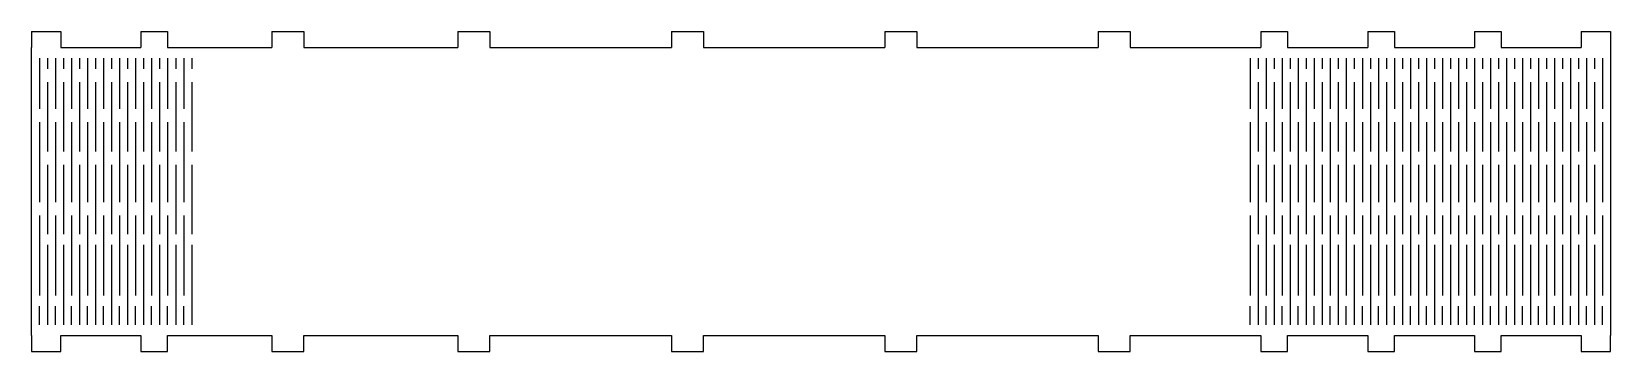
# Model space of a CAD drawing. Extents: x -103 to 193, y 62 to 122.
import ezdxf

# ---------------------------------------------------------------- set-up
doc = ezdxf.new("R2010")
doc.units = 0
doc.header["$LTSCALE"] = 25.4
doc.linetypes.add('VOLUME', pattern=[0])
doc.layers.add('CALQUE1', color=7, linetype='VOLUME')

msp = doc.modelspace()

# ---------------------------------------------------------------- linework, layer by layer
at = {"layer": 'CALQUE1', "color": 1, "linetype": 'VOLUME'}
for p, q in [((-103.3, 121.66), (-97.8, 121.66)), ((-103.3, 121.66), (-103.3, 118.66)), ((-97.8, 121.66), (-97.8, 118.66)), ((-82.8, 121.66), (-77.8, 121.66)), ((-82.8, 121.66), (-82.8, 118.66)), ((-77.8, 121.66), (-77.8, 118.66)), ((-58.3, 121.66), (-52.3, 121.66)), ((-58.3, 121.66), (-58.3, 118.66)), ((-52.3, 121.66), (-52.3, 118.66)), ((-23.4, 121.66), (-17.4, 121.66)), ((-23.4, 121.66), (-23.4, 118.66)), ((-17.4, 121.66), (-17.4, 118.66)), ((16.6, 121.66), (22.6, 121.66)), ((16.6, 121.66), (16.6, 118.66)), ((22.6, 121.66), (22.6, 118.66)), ((56.6, 121.66), (62.6, 121.66)), ((56.6, 121.66), (56.6, 118.66)), ((62.6, 121.66), (62.6, 118.66)), ((96.6, 121.66), (102.6, 121.66)), ((96.6, 121.66), (96.6, 118.66)), ((102.6, 121.66), (102.6, 118.66)), ((127.1, 121.66), (132.1, 121.66)), ((127.1, 121.66), (127.1, 118.66)), ((132.1, 121.66), (132.1, 118.66)), ((147.1, 121.66), (152.1, 121.66)), ((147.1, 121.66), (147.1, 118.66)), ((152.1, 121.66), (152.1, 118.66)), ((167.1, 121.66), (172.1, 121.66)), ((167.1, 121.66), (167.1, 118.66)), ((172.1, 121.66), (172.1, 118.66)), ((187.1, 121.66), (192.6, 121.66)), ((187.1, 121.66), (187.1, 118.66)), ((192.6, 121.66), (192.6, 118.66)), ((-103.3, 64.66), (-103.3, 118.66)), ((-97.8, 118.66), (-82.8, 118.66)), ((-77.8, 118.66), (-58.3, 118.66)), ((-52.3, 118.66), (-23.4, 118.66)), ((-17.4, 118.66), (16.6, 118.66)), ((22.6, 118.66), (56.6, 118.66)), ((62.6, 118.66), (96.6, 118.66)), ((102.6, 118.66), (127.1, 118.66)), ((132.1, 118.66), (147.1, 118.66)), ((152.1, 118.66), (167.1, 118.66)), ((172.1, 118.66), (187.1, 118.66)), ((192.6, 118.66), (192.6, 64.66)), ((-101.8, 116.66), (-101.8, 107.16)), ((-100.3, 116.66), (-100.3, 114.67)), ((-98.8, 116.66), (-98.8, 107.16)), ((-97.3, 116.66), (-97.3, 114.67)), ((-95.8, 116.66), (-95.8, 107.16)), ((-94.3, 116.66), (-94.3, 114.67)), ((-92.8, 116.66), (-92.8, 107.16)), ((-91.3, 116.66), (-91.3, 114.67)), ((-89.8, 116.66), (-89.8, 107.16)), ((-88.3, 116.66), (-88.3, 114.67)), ((-86.8, 116.66), (-86.8, 107.16)), ((-85.3, 116.66), (-85.3, 114.67)), ((-83.8, 116.66), (-83.8, 107.16)), ((-82.3, 116.66), (-82.3, 114.67)), ((-80.8, 116.66), (-80.8, 107.16)), ((-79.3, 116.66), (-79.3, 114.67)), ((-77.8, 116.66), (-77.8, 107.16)), ((-76.3, 116.66), (-76.3, 114.67)), ((-74.8, 116.66), (-74.8, 107.16)), ((-73.3, 116.66), (-73.3, 114.67)), ((125.1, 116.66), (125.1, 107.16)), ((126.6, 116.66), (126.6, 114.67)), ((128.1, 116.66), (128.1, 107.16)), ((129.6, 116.66), (129.6, 114.67)), ((131.1, 116.66), (131.1, 107.16)), ((132.6, 116.66), (132.6, 114.67)), ((134.1, 116.66), (134.1, 107.16)), ((135.6, 116.66), (135.6, 114.67)), ((137.1, 116.66), (137.1, 107.16)), ((138.6, 116.66), (138.6, 114.67)), ((140.1, 116.66), (140.1, 107.16)), ((141.6, 116.66), (141.6, 114.67)), ((143.1, 116.66), (143.1, 107.16)), ((144.6, 116.66), (144.6, 114.67)), ((146.1, 116.66), (146.1, 107.16)), ((147.6, 116.66), (147.6, 114.67)), ((149.1, 116.66), (149.1, 107.16)), ((150.6, 116.66), (150.6, 114.67)), ((152.1, 116.66), (152.1, 107.16)), ((153.6, 116.66), (153.6, 114.67)), ((155.1, 116.66), (155.1, 107.16)), ((156.6, 116.66), (156.6, 114.67)), ((158.1, 116.66), (158.1, 107.16)), ((159.6, 116.66), (159.6, 114.67)), ((161.1, 116.66), (161.1, 107.16)), ((162.6, 116.66), (162.6, 114.67)), ((164.1, 116.66), (164.1, 107.16)), ((165.6, 116.66), (165.6, 114.67)), ((167.1, 116.66), (167.1, 107.16)), ((168.6, 116.66), (168.6, 114.67)), ((170.1, 116.66), (170.1, 107.16)), ((171.6, 116.66), (171.6, 114.67)), ((173.1, 116.66), (173.1, 107.16)), ((174.6, 116.66), (174.6, 114.67)), ((176.1, 116.66), (176.1, 107.16)), ((177.6, 116.66), (177.6, 114.67)), ((179.1, 116.66), (179.1, 107.16)), ((180.6, 116.66), (180.6, 114.67)), ((182.1, 116.66), (182.1, 107.16)), ((183.6, 116.66), (183.6, 114.67)), ((185.1, 116.66), (185.1, 107.16)), ((186.6, 116.66), (186.6, 114.67)), ((188.1, 116.66), (188.1, 107.16)), ((189.6, 116.66), (189.6, 114.67)), ((191.1, 116.66), (191.1, 107.16)), ((-100.3, 112.17), (-100.3, 99.17)), ((-97.3, 112.17), (-97.3, 99.17)), ((-94.3, 112.17), (-94.3, 99.17)), ((-91.3, 112.17), (-91.3, 99.17)), ((-88.3, 112.17), (-88.3, 99.17)), ((-85.3, 112.17), (-85.3, 99.17)), ((-82.3, 112.17), (-82.3, 99.17)), ((-79.3, 112.17), (-79.3, 99.17)), ((-76.3, 112.17), (-76.3, 99.17)), ((-73.3, 112.17), (-73.3, 99.17)), ((126.6, 112.17), (126.6, 99.17)), ((129.6, 112.17), (129.6, 99.17)), ((132.6, 112.17), (132.6, 99.17)), ((135.6, 112.17), (135.6, 99.17)), ((138.6, 112.17), (138.6, 99.17)), ((141.6, 112.17), (141.6, 99.17)), ((144.6, 112.17), (144.6, 99.17)), ((147.6, 112.17), (147.6, 99.17)), ((150.6, 112.17), (150.6, 99.17)), ((153.6, 112.17), (153.6, 99.17)), ((156.6, 112.17), (156.6, 99.17)), ((159.6, 112.17), (159.6, 99.17)), ((162.6, 112.17), (162.6, 99.17)), ((165.6, 112.17), (165.6, 99.17)), ((168.6, 112.17), (168.6, 99.17)), ((171.6, 112.17), (171.6, 99.17)), ((174.6, 112.17), (174.6, 99.17)), ((177.6, 112.17), (177.6, 99.17)), ((180.6, 112.17), (180.6, 99.17)), ((183.6, 112.17), (183.6, 99.17)), ((186.6, 112.17), (186.6, 99.17)), ((189.6, 112.17), (189.6, 99.17)), ((-101.8, 104.66), (-101.8, 89.66)), ((-98.8, 104.66), (-98.8, 89.66)), ((-95.8, 104.66), (-95.8, 89.66)), ((-92.8, 104.66), (-92.8, 89.66)), ((-89.8, 104.66), (-89.8, 89.66)), ((-86.8, 104.66), (-86.8, 89.66)), ((-83.8, 104.66), (-83.8, 89.66)), ((-80.8, 104.66), (-80.8, 89.66)), ((-77.8, 104.66), (-77.8, 89.66)), ((-74.8, 104.66), (-74.8, 89.66)), ((125.1, 104.66), (125.1, 89.66)), ((128.1, 104.66), (128.1, 89.66)), ((131.1, 104.66), (131.1, 89.66)), ((134.1, 104.66), (134.1, 89.66)), ((137.1, 104.66), (137.1, 89.66)), ((140.1, 104.66), (140.1, 89.66)), ((143.1, 104.66), (143.1, 89.66)), ((146.1, 104.66), (146.1, 89.66)), ((149.1, 104.66), (149.1, 89.66)), ((152.1, 104.66), (152.1, 89.66)), ((155.1, 104.66), (155.1, 89.66)), ((158.1, 104.66), (158.1, 89.66)), ((161.1, 104.66), (161.1, 89.66)), ((164.1, 104.66), (164.1, 89.66)), ((167.1, 104.66), (167.1, 89.66)), ((170.1, 104.66), (170.1, 89.66)), ((173.1, 104.66), (173.1, 89.66)), ((176.1, 104.66), (176.1, 89.66)), ((179.1, 104.66), (179.1, 89.66)), ((182.1, 104.66), (182.1, 89.66)), ((185.1, 104.66), (185.1, 89.66)), ((188.1, 104.66), (188.1, 89.66)), ((191.1, 104.66), (191.1, 89.66)), ((-100.3, 96.66), (-100.3, 83.66)), ((-97.3, 96.66), (-97.3, 83.66)), ((-94.3, 96.66), (-94.3, 83.66)), ((-91.3, 96.66), (-91.3, 83.66)), ((-88.3, 96.66), (-88.3, 83.66)), ((-85.3, 96.66), (-85.3, 83.66)), ((-82.3, 96.66), (-82.3, 83.66)), ((-79.3, 96.66), (-79.3, 83.66)), ((-76.3, 96.66), (-76.3, 83.66)), ((-73.3, 96.66), (-73.3, 83.66)), ((126.6, 96.66), (126.6, 83.66)), ((129.6, 96.66), (129.6, 83.66)), ((132.6, 96.66), (132.6, 83.66)), ((135.6, 96.66), (135.6, 83.66)), ((138.6, 96.66), (138.6, 83.66)), ((141.6, 96.66), (141.6, 83.66)), ((144.6, 96.66), (144.6, 83.66)), ((147.6, 96.66), (147.6, 83.66)), ((150.6, 96.66), (150.6, 83.66)), ((153.6, 96.66), (153.6, 83.66)), ((156.6, 96.66), (156.6, 83.66)), ((159.6, 96.66), (159.6, 83.66)), ((162.6, 96.66), (162.6, 83.66)), ((165.6, 96.66), (165.6, 83.66)), ((168.6, 96.66), (168.6, 83.66)), ((171.6, 96.66), (171.6, 83.66)), ((174.6, 96.66), (174.6, 83.66)), ((177.6, 96.66), (177.6, 83.66)), ((180.6, 96.66), (180.6, 83.66)), ((183.6, 96.66), (183.6, 83.66)), ((186.6, 96.66), (186.6, 83.66)), ((189.6, 96.66), (189.6, 83.66)), ((-101.8, 87.15), (-101.8, 72.15)), ((-98.8, 87.15), (-98.8, 72.15)), ((-95.8, 87.15), (-95.8, 72.15)), ((-92.8, 87.15), (-92.8, 72.15)), ((-89.8, 87.15), (-89.8, 72.15)), ((-86.8, 87.15), (-86.8, 72.15)), ((-83.8, 87.15), (-83.8, 72.15)), ((-80.8, 87.15), (-80.8, 72.15)), ((-77.8, 87.15), (-77.8, 72.15)), ((-74.8, 87.15), (-74.8, 72.15)), ((125.1, 87.15), (125.1, 72.15)), ((128.1, 87.15), (128.1, 72.15)), ((131.1, 87.15), (131.1, 72.15)), ((134.1, 87.15), (134.1, 72.15)), ((137.1, 87.15), (137.1, 72.15)), ((140.1, 87.15), (140.1, 72.15)), ((143.1, 87.15), (143.1, 72.15)), ((146.1, 87.15), (146.1, 72.15)), ((149.1, 87.15), (149.1, 72.15)), ((152.1, 87.15), (152.1, 72.15)), ((155.1, 87.15), (155.1, 72.15)), ((158.1, 87.15), (158.1, 72.15)), ((161.1, 87.15), (161.1, 72.15)), ((164.1, 87.15), (164.1, 72.15)), ((167.1, 87.15), (167.1, 72.15)), ((170.1, 87.15), (170.1, 72.15)), ((173.1, 87.15), (173.1, 72.15)), ((176.1, 87.15), (176.1, 72.15)), ((179.1, 87.15), (179.1, 72.15)), ((182.1, 87.15), (182.1, 72.15)), ((185.1, 87.15), (185.1, 72.15)), ((188.1, 87.15), (188.1, 72.15)), ((191.1, 87.15), (191.1, 72.15)), ((-100.3, 81.66), (-100.3, 66.66)), ((-97.3, 81.66), (-97.3, 66.66)), ((-94.3, 81.66), (-94.3, 66.66)), ((-91.3, 81.66), (-91.3, 66.66)), ((-88.3, 81.66), (-88.3, 66.66)), ((-85.3, 81.66), (-85.3, 66.66)), ((-82.3, 81.66), (-82.3, 66.66)), ((-79.3, 81.66), (-79.3, 66.66)), ((-76.3, 81.66), (-76.3, 66.66)), ((-73.3, 81.66), (-73.3, 66.66)), ((126.6, 81.66), (126.6, 66.66)), ((129.6, 81.66), (129.6, 66.66)), ((132.6, 81.66), (132.6, 66.66)), ((135.6, 81.66), (135.6, 66.66)), ((138.6, 81.66), (138.6, 66.66)), ((141.6, 81.66), (141.6, 66.66)), ((144.6, 81.66), (144.6, 66.66)), ((147.6, 81.66), (147.6, 66.66)), ((150.6, 81.66), (150.6, 66.66)), ((153.6, 81.66), (153.6, 66.66)), ((156.6, 81.66), (156.6, 66.66)), ((159.6, 81.66), (159.6, 66.66)), ((162.6, 81.66), (162.6, 66.66)), ((165.6, 81.66), (165.6, 66.66)), ((168.6, 81.66), (168.6, 66.66)), ((171.6, 81.66), (171.6, 66.66)), ((174.6, 81.66), (174.6, 66.66)), ((177.6, 81.66), (177.6, 66.66)), ((180.6, 81.66), (180.6, 66.66)), ((183.6, 81.66), (183.6, 66.66)), ((186.6, 81.66), (186.6, 66.66)), ((189.6, 81.66), (189.6, 66.66)), ((-101.8, 66.66), (-101.8, 70.15)), ((-98.8, 66.66), (-98.8, 70.15)), ((-95.8, 66.66), (-95.8, 70.15)), ((-92.8, 66.66), (-92.8, 70.15)), ((-89.8, 66.66), (-89.8, 70.15)), ((-86.8, 66.66), (-86.8, 70.15)), ((-83.8, 66.66), (-83.8, 70.15)), ((-80.8, 66.66), (-80.8, 70.15)), ((-77.8, 66.66), (-77.8, 70.15)), ((-74.8, 66.66), (-74.8, 70.15)), ((125.1, 66.66), (125.1, 70.15)), ((128.1, 66.66), (128.1, 70.15)), ((131.1, 66.66), (131.1, 70.15)), ((134.1, 66.66), (134.1, 70.15)), ((137.1, 66.66), (137.1, 70.15)), ((140.1, 66.66), (140.1, 70.15)), ((143.1, 66.66), (143.1, 70.15)), ((146.1, 66.66), (146.1, 70.15)), ((149.1, 66.66), (149.1, 70.15)), ((152.1, 66.66), (152.1, 70.15)), ((155.1, 66.66), (155.1, 70.15)), ((158.1, 66.66), (158.1, 70.15)), ((161.1, 66.66), (161.1, 70.15)), ((164.1, 66.66), (164.1, 70.15)), ((167.1, 66.66), (167.1, 70.15)), ((170.1, 66.66), (170.1, 70.15)), ((173.1, 66.66), (173.1, 70.15)), ((176.1, 66.66), (176.1, 70.15)), ((179.1, 66.66), (179.1, 70.15)), ((182.1, 66.66), (182.1, 70.15)), ((185.1, 66.66), (185.1, 70.15)), ((188.1, 66.66), (188.1, 70.15)), ((191.1, 66.66), (191.1, 70.15)), ((-103.3, 64.66), (-103.3, 61.66)), ((-97.8, 61.66), (-97.8, 64.66)), ((-97.8, 64.66), (-82.8, 64.66)), ((-82.8, 64.66), (-82.8, 61.66)), ((-77.8, 61.66), (-77.8, 64.66)), ((-77.8, 64.66), (-58.3, 64.66)), ((-58.3, 64.66), (-58.3, 61.66)), ((-52.3, 61.66), (-52.3, 64.66)), ((-52.3, 64.66), (-23.4, 64.66)), ((-23.4, 64.66), (-23.4, 61.66)), ((-17.4, 61.66), (-17.4, 64.66)), ((-17.4, 64.66), (16.6, 64.66)), ((16.6, 64.66), (16.6, 61.66)), ((22.6, 61.66), (22.6, 64.66)), ((22.6, 64.66), (56.6, 64.66)), ((56.6, 64.66), (56.6, 61.66)), ((62.6, 61.66), (62.6, 64.66)), ((62.6, 64.66), (96.6, 64.66)), ((96.6, 64.66), (96.6, 61.66)), ((102.6, 61.66), (102.6, 64.66)), ((102.6, 64.66), (127.1, 64.66)), ((127.1, 64.66), (127.1, 61.66)), ((132.1, 61.66), (132.1, 64.66)), ((132.1, 64.66), (147.1, 64.66)), ((147.1, 64.66), (147.1, 61.66)), ((152.1, 61.66), (152.1, 64.66)), ((152.1, 64.66), (167.1, 64.66)), ((167.1, 64.66), (167.1, 61.66)), ((172.1, 61.66), (172.1, 64.66)), ((172.1, 64.66), (187.1, 64.66)), ((187.1, 64.66), (187.1, 61.66)), ((192.6, 61.66), (192.6, 64.66)), ((-103.3, 61.66), (-97.8, 61.66)), ((-82.8, 61.66), (-77.8, 61.66)), ((-58.3, 61.66), (-52.3, 61.66)), ((-23.4, 61.66), (-17.4, 61.66)), ((16.6, 61.66), (22.6, 61.66)), ((56.6, 61.66), (62.6, 61.66)), ((96.6, 61.66), (102.6, 61.66)), ((127.1, 61.66), (132.1, 61.66)), ((147.1, 61.66), (152.1, 61.66)), ((167.1, 61.66), (172.1, 61.66)), ((187.1, 61.66), (192.6, 61.66))]:
    msp.add_line(p, q, dxfattribs=at)

doc.saveas('drawing.dxf')
